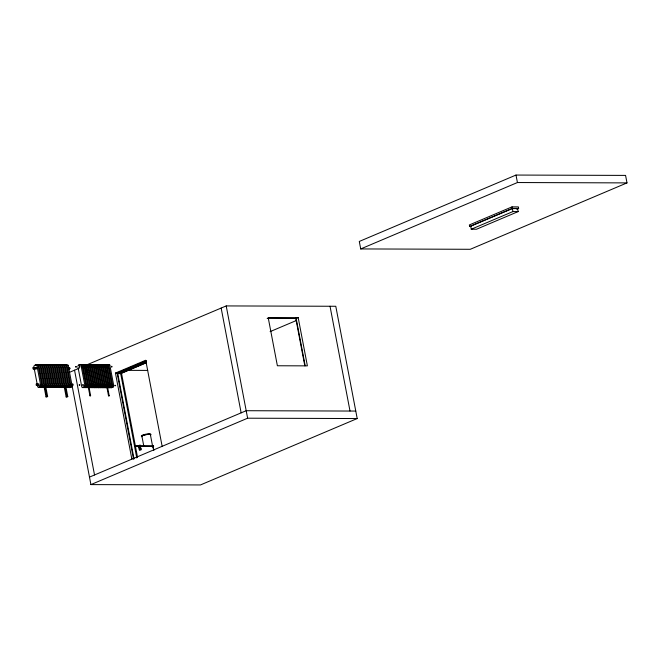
<?xml version="1.0" encoding="UTF-8"?>
<svg xmlns="http://www.w3.org/2000/svg" width="660" height="660" viewBox="0 0 660 660"><rect width="100%" height="100%" fill="white"/><g stroke="black" fill="none" stroke-linecap="round" stroke-linejoin="round"><path stroke-width="0.99" d="M84.166 367.067L83.638 366.044M86.023 367.075L85.486 366.052M89.488 385.258L89.521 384.788M91.344 385.267L90.808 384.244M93.431 367.1L92.895 366.077M95.279 367.108L94.751 366.085M98.752 385.291L98.216 384.268M100.6 385.3L100.072 384.277M102.688 367.125L102.151 366.11M104.544 367.133L104.008 366.11M108.009 385.316L107.852 384.475L107.027 384.367M109.865 385.325L109.329 384.301M38.643 387.453L40.153 386.81L40.771 385.745L36.844 365.161L35.945 364.733L34.427 365.376L33.817 366.44L37.744 387.024L39.79 387.461L41.308 386.818L41.918 385.745L37.991 365.161L35.945 364.733M39.757 387.032L40.656 387.461L42.166 386.818L42.784 385.753L38.858 365.17L37.958 364.741L36.44 365.384M40.656 387.461L43.321 386.826L43.931 385.753L40.004 365.17L37.958 364.741M41.77 387.04L42.669 387.469L44.179 386.826L44.797 385.753L40.87 365.17L39.971 364.749L38.453 365.384M42.669 387.469L45.334 386.826L45.944 385.762L42.017 365.178L39.971 364.749M43.783 387.049L44.682 387.478L46.192 386.834L46.81 385.762L42.883 365.178L41.984 364.749L40.466 365.392M45.829 387.478L47.347 386.834L47.957 385.77L44.03 365.186L41.984 364.749M45.796 387.049L46.695 387.478L48.205 386.842L48.823 385.77L44.896 365.186L43.997 364.757L42.479 365.401M46.695 387.478L49.36 386.842L49.97 385.77L46.043 365.186L43.997 364.757M47.809 387.057L48.708 387.486L50.218 386.842L50.836 385.778L46.909 365.195L46.01 364.765L44.492 365.409M48.708 387.486L51.373 386.851L51.983 385.778L48.056 365.195L46.01 364.765M49.822 387.065L50.721 387.494L52.231 386.851L52.849 385.778L48.922 365.195L48.023 364.774L46.505 365.409M50.721 387.494L53.386 386.859L53.996 385.786L50.069 365.203L48.023 364.774M51.835 387.073L52.734 387.502L54.244 386.859L54.862 385.786L50.935 365.203L50.036 364.774L48.518 365.417M52.734 387.502L55.399 386.859L56.009 385.795L52.082 365.211L50.036 364.774M53.848 387.082L54.747 387.502L56.257 386.867L56.875 385.795L52.949 365.211L52.049 364.782L50.531 365.425M54.747 387.502L57.412 386.867L58.022 385.795L54.095 365.211L52.049 364.782M55.861 387.082L56.76 387.511L58.27 386.867L58.888 385.803L54.962 365.219L54.062 364.79L52.544 365.434M56.76 387.511L59.425 386.875L60.035 385.803L56.108 365.219L54.062 364.79M56.075 364.798L58.121 365.227L62.048 385.811L61.438 386.884L59.92 387.519L57.874 387.09L58.773 387.519L60.283 386.875L60.901 385.811L56.974 365.227L56.075 364.798L54.557 365.442M58.088 364.807L60.134 365.236L64.061 385.82L63.451 386.884L61.933 387.527L59.887 387.098L60.786 387.527L62.296 386.884L62.915 385.811L58.987 365.227L58.088 364.807L56.57 365.442M60.101 364.807L62.147 365.244L66.074 385.828L65.464 386.892L63.946 387.536L61.9 387.106L62.799 387.527L64.309 386.892L64.927 385.82L61 365.236L60.101 364.807L58.583 365.45M62.114 364.815L63.013 365.244L66.941 385.828L66.33 386.9L67.477 386.9L68.087 385.828L64.16 365.244L62.114 364.815L60.596 365.459M64.127 364.823L66.173 365.252L70.1 385.836L69.49 386.909L67.972 387.544L65.926 387.115L66.825 387.544L68.343 386.9L68.953 385.836L65.026 365.252L64.127 364.823L62.609 365.467M70.966 385.836L72.113 385.844L71.503 386.917L69.985 387.552L67.939 387.123L68.838 387.552L70.356 386.909L70.966 385.836L67.04 365.252L66.14 364.832L64.622 365.467M82.063 367.504L82.153 366.217M87.623 367.521L87.904 366.613L87.343 366.061M89.471 367.529L89.562 366.242M91.328 367.537L91.418 366.25M85.536 385.688L85.627 384.4M96.88 367.554L97.168 366.638L96.599 366.085M87.384 385.696L87.475 384.409M98.728 367.562L98.827 366.275M100.584 367.562L100.675 366.275M94.793 385.721L94.883 384.433M96.64 385.729L96.739 384.442M107.992 367.587L108.083 366.3M104.049 385.753L104.338 384.838L103.768 384.285M105.905 385.753L105.996 384.466M79.381 366.58L79.992 366.803L79.39 367.331M115.087 385.192L115.698 385.696L115.005 385.712M105.732 367.876L106.392 367.141L105.856 366.118M92.532 386.009L93.192 385.275L92.664 384.252M101.797 386.042L102.457 385.3L101.921 384.277M111.053 386.067L111.713 385.333L111.177 384.31M89.941 395.802L90.61 395.678L89.941 395.802L88.258 387.032M108.52 395.827L109.197 395.736L108.52 395.827L106.854 387.09M35.582 365.376L37.092 364.733M37.595 365.384L39.105 364.741M36.292 368.923L33.214 368.915L33 367.793L36.836 367.48M39.608 365.392L41.118 364.749M33.214 368.915L37.051 368.61M41.621 365.401L43.131 364.757M43.634 365.401L45.144 364.765M45.647 365.409L47.157 364.765M47.66 365.417L49.17 364.774M49.673 365.425L51.183 364.782M51.686 365.425L53.196 364.79M53.699 365.434L55.209 364.79M55.712 365.442L57.222 364.798M57.725 365.45L59.235 364.807M59.738 365.459L61.248 364.815M61.751 365.459L63.261 364.823M63.764 365.467L65.274 364.823M515.996 175.057L359.287 241.453L360.715 248.935L470.283 249.29L627 182.894L625.573 175.403L515.996 175.057L517.423 182.539L360.715 248.935M68.953 367.909L69.704 367.587L69.919 368.709L69.16 369.031M77.855 366.341L78.235 365.335A1.906 1.287 -89.8 0 1 78.548 365.128L79.934 364.543A1.906 1.287 -89.8 0 1 80.272 364.468L80.957 365.021L84.909 385.745L84.529 386.752A1.906 1.287 -89.8 0 1 84.216 386.95L82.822 387.544A1.906 1.287 -89.8 0 1 82.483 387.618L81.807 387.057L78.037 367.323M38.923 383.782L36.11 384.095L36.325 385.225L39.13 385.234M36.325 385.225L41.753 384.912M69.49 372.322L79.266 368.181M90.321 387.09L90.997 387.643A1.906 1.287 -89.8 0 0 91.344 387.568L92.73 386.983A1.906 1.287 -89.8 0 0 93.043 386.776L93.423 385.77L89.471 365.054L88.795 364.493A1.906 1.287 -89.8 0 0 88.456 364.567L87.343 364.567A1.906 1.287 -89.8 0 1 87.681 364.485L226.207 305.926L335.783 306.273L357.2 418.547L200.483 484.943L90.907 484.597L68.194 365.26L66.14 364.832M72.064 384.211L72.814 383.889L73.029 385.019L72.27 385.333M65.959 387.544L67.477 386.9M44.17 387.181L46.018 396.874L47.644 396.561L45.425 384.928M47.644 396.561L46.018 396.874M131.86 459.154L115.434 373.082L145.72 360.253L162.137 446.325M115.434 373.082L117.117 373.082L146.454 360.657M82.912 387.065L83.589 387.618A1.906 1.287 -89.8 0 0 83.935 387.544L85.322 386.958A1.906 1.287 -89.8 0 0 85.635 386.752L86.014 385.745L82.063 365.029L81.386 364.468A1.906 1.287 -89.8 0 0 81.048 364.543L79.934 364.543M83.655 387.065L84.331 387.626A1.906 1.287 -89.8 0 0 84.67 387.552L86.064 386.958A1.906 1.287 -89.8 0 0 86.377 386.76L86.757 385.753L82.805 365.029L82.129 364.468A1.906 1.287 -89.8 0 0 81.79 364.543L82.896 364.551A1.906 1.287 -89.8 0 1 83.243 364.477L83.919 365.029L87.871 385.753L87.491 386.76A1.906 1.287 -89.8 0 1 87.178 386.966L85.784 387.552A1.906 1.287 -89.8 0 1 85.445 387.626L84.769 387.065M134.046 458.947L117.769 373.618L146.091 361.614M516.731 209.187L518.628 208.387L518.347 206.893L512.02 206.869L469.367 224.936L469.656 226.438L471.463 226.446M85.511 387.073L86.188 387.626A1.906 1.287 -89.8 0 0 86.526 387.552L87.912 386.966A1.906 1.287 -89.8 0 0 88.234 386.76L88.613 385.753L84.653 365.038L83.977 364.477A1.906 1.287 -89.8 0 0 83.638 364.551L84.752 364.559A1.906 1.287 -89.8 0 1 85.09 364.477L85.767 365.038L89.719 385.762L89.339 386.768A1.906 1.287 -89.8 0 1 89.026 386.966L87.64 387.56A1.906 1.287 -89.8 0 1 87.293 387.635L86.617 387.073M146.083 362.67L121.473 373.098L137.536 457.306M117.769 373.618L120.689 373.626L146.182 362.827M64.3 387.247L66.157 396.94L67.774 396.627L65.736 385.96M87.359 387.073L88.036 387.635A1.906 1.287 -89.8 0 0 88.374 387.56L89.768 386.974A1.906 1.287 -89.8 0 0 90.082 386.768L90.461 385.762L86.509 365.038L85.833 364.485A1.906 1.287 -89.8 0 0 85.495 364.559L86.6 364.559A1.906 1.287 -89.8 0 1 86.947 364.485L87.623 365.046L91.575 385.77L91.195 386.768A1.906 1.287 -89.8 0 1 90.882 386.974L89.488 387.56A1.906 1.287 -89.8 0 1 89.15 387.643L88.473 387.082M67.774 396.627L66.157 396.94M469.656 226.438L512.3 208.37L518.628 208.387M512.366 208.576L470.687 226.232L471.257 229.226L476.487 229.243L518.166 211.588L517.597 208.593L512.366 208.576L512.944 211.571L471.257 229.226M89.215 387.082L89.892 387.643A1.906 1.287 -89.8 0 0 90.23 387.568L91.616 386.974A1.906 1.287 -89.8 0 0 91.938 386.776L92.317 385.77L88.357 365.046L87.796 364.493M89.537 364.493A1.906 1.287 -89.8 0 0 89.199 364.567L90.304 364.576A1.906 1.287 -89.8 0 1 90.651 364.501L91.328 365.054L95.279 385.778L94.9 386.785A1.906 1.287 -89.8 0 1 94.586 386.983L93.192 387.577A1.906 1.287 -89.8 0 1 92.854 387.651L91.063 387.09L91.74 387.643A1.906 1.287 -89.8 0 0 92.078 387.568L93.472 386.983A1.906 1.287 -89.8 0 0 93.786 386.776L94.165 385.778L90.214 365.054L89.537 364.493M93.934 387.577L95.32 386.991A1.906 1.287 -89.8 0 0 95.642 386.785L96.022 385.778L92.062 365.062L91.385 364.501A1.906 1.287 -89.8 0 0 91.047 364.576L92.161 364.576A1.906 1.287 -89.8 0 1 92.499 364.501L93.175 365.062L97.127 385.786L96.748 386.793A1.906 1.287 -89.8 0 1 96.434 386.991L95.04 387.585A1.906 1.287 -89.8 0 1 94.702 387.659L92.92 387.098L93.596 387.651A1.906 1.287 -89.8 0 0 93.934 387.577L95.444 387.659A1.906 1.287 -89.8 0 0 95.782 387.585L97.177 386.991A1.906 1.287 -89.8 0 0 97.49 386.793L97.87 385.786L93.918 365.062L93.241 364.51A1.906 1.287 -89.8 0 0 92.903 364.584L94.009 364.584A1.906 1.287 -89.8 0 1 94.347 364.51L95.032 365.071L98.983 385.786L98.604 386.793A1.906 1.287 -89.8 0 1 98.29 386.999L96.896 387.585A1.906 1.287 -89.8 0 1 96.558 387.659L94.768 387.098L95.04 387.544M97.639 387.593L99.025 386.999A1.906 1.287 -89.8 0 0 99.346 386.801L99.718 385.795L95.766 365.071L95.09 364.51A1.906 1.287 -89.8 0 0 94.751 364.584L95.865 364.592A1.906 1.287 -89.8 0 1 96.203 364.518L96.88 365.071L100.831 385.795L100.452 386.801A1.906 1.287 -89.8 0 1 100.138 387.007L98.744 387.593A1.906 1.287 -89.8 0 1 98.406 387.667L96.624 387.106L97.3 387.667A1.906 1.287 -89.8 0 0 97.639 387.593L99.148 387.667A1.906 1.287 -89.8 0 0 99.487 387.593L100.881 387.007A1.906 1.287 -89.8 0 0 101.194 386.801L101.574 385.795L97.622 365.079L96.946 364.518A1.906 1.287 -89.8 0 0 96.607 364.592L97.713 364.6A1.906 1.287 -89.8 0 1 98.051 364.518L98.728 365.079L102.688 385.803L102.308 386.81A1.906 1.287 -89.8 0 1 101.986 387.007L100.6 387.601A1.906 1.287 -89.8 0 1 100.262 387.676L98.472 387.115L98.744 387.552M101.343 387.601L102.729 387.016A1.906 1.287 -89.8 0 0 103.043 386.81L103.422 385.803L99.47 365.079L98.794 364.526A1.906 1.287 -89.8 0 0 98.456 364.6L99.569 364.6A1.906 1.287 -89.8 0 1 99.907 364.526L100.584 365.087L104.536 385.811L104.156 386.81A1.906 1.287 -89.8 0 1 103.843 387.016L102.448 387.601A1.906 1.287 -89.8 0 1 102.11 387.684L100.32 387.115L101.005 387.676A1.906 1.287 -89.8 0 0 101.343 387.601L102.448 387.601M103.191 387.61L104.585 387.016A1.906 1.287 -89.8 0 0 104.899 386.818L105.278 385.811L101.326 365.087L100.65 364.534A1.906 1.287 -89.8 0 0 100.312 364.609L101.417 364.609A1.906 1.287 -89.8 0 1 101.755 364.534L102.432 365.096L106.392 385.811L106.012 386.818A1.906 1.287 -89.8 0 1 105.691 387.024L104.305 387.61A1.906 1.287 -89.8 0 1 103.966 387.684L102.176 387.123L102.853 387.684A1.906 1.287 -89.8 0 0 103.191 387.61L104.305 387.61M105.047 387.61L106.433 387.024A1.906 1.287 -89.8 0 0 106.747 386.818L107.126 385.82L103.174 365.096L102.498 364.534A1.906 1.287 -89.8 0 0 102.16 364.609L103.273 364.617A1.906 1.287 -89.8 0 1 103.612 364.543L104.288 365.096L108.24 385.82L107.861 386.826A1.906 1.287 -89.8 0 1 107.547 387.024L106.153 387.618A1.906 1.287 -89.8 0 1 105.814 387.692L104.024 387.131L104.701 387.684A1.906 1.287 -89.8 0 0 105.047 387.61L106.153 387.618M106.895 387.618L108.289 387.032A1.906 1.287 -89.8 0 0 108.603 386.826L108.982 385.82L105.031 365.104L104.354 364.543A1.906 1.287 -89.8 0 0 104.008 364.617L105.121 364.617A1.906 1.287 -89.8 0 1 105.46 364.543L106.136 365.104L110.096 385.828L109.717 386.834A1.906 1.287 -89.8 0 1 109.395 387.032L108.009 387.626A1.906 1.287 -89.8 0 1 107.671 387.7L105.88 387.139L106.557 387.692A1.906 1.287 -89.8 0 0 106.895 387.618L108.009 387.626M108.751 387.626L110.137 387.032A1.906 1.287 -89.8 0 0 110.451 386.834L110.831 385.828L106.879 365.104L106.202 364.551A1.906 1.287 -89.8 0 0 105.864 364.625L106.978 364.625A1.906 1.287 -89.8 0 1 107.316 364.551L107.992 365.112L111.944 385.828L111.565 386.834A1.906 1.287 -89.8 0 1 111.251 387.04L109.857 387.626A1.906 1.287 -89.8 0 1 109.519 387.7L107.729 387.139L108.405 387.7A1.906 1.287 -89.8 0 0 108.751 387.626L109.857 387.626M110.599 387.635L111.994 387.04A1.906 1.287 -89.8 0 0 112.307 386.842L112.687 385.836L108.735 365.112L108.058 364.551A1.906 1.287 -89.8 0 0 107.712 364.625L108.826 364.633A1.906 1.287 -89.8 0 1 109.164 364.559L109.84 365.112L113.792 385.836L113.421 386.842A1.906 1.287 -89.8 0 1 113.099 387.049L111.713 387.635A1.906 1.287 -89.8 0 1 111.375 387.709L109.585 387.148L110.261 387.709A1.906 1.287 -89.8 0 0 110.599 387.635L111.713 387.635M267.168 318.4L296.167 318.491L298.188 317.633L307.387 365.863L277.382 365.764L268.183 317.542L298.188 317.633M270.113 331.633L296.604 320.413M137.915 445.855L140.225 445.244L141.042 449.757L139.318 449.881L138.699 446.663L139.276 446.531M138.781 445.855L140.225 445.244M137.28 446.622L139.136 445.83L139.714 448.858L140.893 448.726L139.714 448.858M139.318 449.881L141.042 449.757M151.742 446.647L153.549 445.88L153.64 446.341L140.093 446.3M89.479 477.106L246.196 410.71L355.773 411.064M90.907 484.597L247.624 418.201L357.2 418.547M517.423 182.539L627 182.894M512.944 211.571L518.166 211.588M78.548 365.128L79.654 365.137A1.906 1.287 -89.8 0 0 79.34 365.335M80.957 365.021L82.063 365.029M82.805 365.029L83.919 365.029M84.653 365.038L85.767 365.038M86.509 365.038L87.623 365.046M88.357 365.046L89.471 365.054M90.214 365.054L91.328 365.054M92.062 365.062L93.175 365.062M93.918 365.062L95.032 365.071M95.766 365.071L96.88 365.071M97.622 365.079L98.728 365.079M99.47 365.079L100.584 365.087M101.326 365.087L102.432 365.096M103.174 365.096L104.288 365.096M105.031 365.104L106.136 365.104M106.879 365.104L107.992 365.112M108.735 365.112L109.84 365.112M36.844 365.161L37.991 365.161M38.858 365.17L40.004 365.17M40.87 365.17L42.017 365.178M42.883 365.178L44.03 365.186M44.896 365.186L46.043 365.186M46.909 365.195L48.056 365.195M48.922 365.195L50.069 365.203M50.935 365.203L52.082 365.211M52.949 365.211L54.095 365.211M54.962 365.219L56.108 365.219M56.974 365.227L58.121 365.227M58.987 365.227L60.134 365.236M61 365.236L62.147 365.244M63.013 365.244L64.16 365.244M65.026 365.252L66.173 365.252M67.04 365.252L68.194 365.26M33 367.793L35.054 367.801M67.865 368.701L69.919 368.709M127.281 370.351L147.716 370.417M86.856 370.755L87.599 370.755M105.385 370.846L106.128 370.846M87.153 372.314L87.895 372.322M105.682 372.405L106.425 372.405M69.292 385.003L73.029 385.019M84.909 385.745L86.014 385.745M86.757 385.753L87.871 385.753M88.613 385.753L89.719 385.762M90.461 385.762L91.575 385.77M92.317 385.77L93.423 385.77M94.165 385.778L95.279 385.778M96.022 385.778L97.127 385.786M97.87 385.786L98.983 385.786M99.718 385.795L100.831 385.795M101.574 385.795L102.688 385.803M103.422 385.803L104.536 385.811M105.278 385.811L106.392 385.811M107.126 385.82L108.24 385.82M108.982 385.82L110.096 385.828M110.831 385.828L111.944 385.828M112.687 385.836L113.792 385.836M40.771 385.745L41.918 385.745M42.784 385.753L43.931 385.753M44.797 385.753L45.944 385.762M46.81 385.762L47.957 385.77M48.823 385.77L49.97 385.77M50.836 385.778L51.983 385.778M52.849 385.778L53.996 385.786M54.862 385.786L56.009 385.795M56.875 385.795L58.022 385.795M58.888 385.803L60.035 385.803M60.901 385.811L62.048 385.811M62.915 385.811L64.061 385.82M64.927 385.82L66.074 385.828M66.941 385.828L68.087 385.828M68.953 385.836L70.1 385.836M40.153 386.81L41.308 386.818M42.166 386.818L43.321 386.826M44.179 386.826L45.334 386.826M46.192 386.834L47.347 386.834M48.205 386.842L49.36 386.842M50.218 386.842L51.373 386.851M52.231 386.851L53.386 386.859M54.244 386.859L55.399 386.859M56.257 386.867L57.412 386.867M58.27 386.867L59.425 386.875M60.283 386.875L61.438 386.884M62.296 386.884L63.451 386.884M64.309 386.892L65.464 386.892M68.343 386.9L69.49 386.909M70.356 386.909L71.503 386.917M84.216 386.95L85.322 386.958M86.064 386.958L87.178 386.966M87.912 386.966L89.026 386.966M89.768 386.974L90.882 386.974M91.616 386.974L92.73 386.983M93.472 386.983L94.586 386.983M95.32 386.991L96.434 386.991M97.177 386.991L98.29 386.999M99.025 386.999L100.138 387.007M100.881 387.007L101.986 387.007M102.729 387.016L103.843 387.016M104.585 387.016L105.691 387.024M106.433 387.024L107.547 387.024M108.289 387.032L109.395 387.032M110.137 387.032L111.251 387.04M111.994 387.04L113.099 387.049M65.059 387.115L63.913 387.106L64.812 387.536M82.822 387.544L83.935 387.544M84.67 387.552L85.784 387.552M86.526 387.552L87.64 387.56M88.374 387.56L89.488 387.56M90.23 387.568L91.344 387.568M92.078 387.568L93.192 387.577M95.782 387.585L96.896 387.585M99.487 387.593L100.6 387.601M58.773 387.519L59.92 387.519M60.786 387.527L61.933 387.527M62.799 387.527L63.946 387.536M66.825 387.544L67.972 387.544M68.838 387.552L69.985 387.552M135.275 445.822L153.549 445.88M135.366 446.284L139.227 446.292M135.44 446.416L139.359 446.424M140.341 446.432L153.103 446.473M57.007 387.09L57.907 387.519M54.994 387.082L55.894 387.511M52.981 387.073L53.881 387.502M50.968 387.065L51.868 387.494M48.956 387.065L49.855 387.494M46.942 387.057L47.842 387.486M42.916 387.04L43.816 387.469M40.903 387.04L41.803 387.461M38.89 387.032L39.79 387.461M512.02 206.869L512.3 208.37M330.025 306.257L350.014 411.04M296.167 318.491L305.176 365.714M295.697 318.004L304.813 365.805M226.207 305.926L247.624 418.201M221.158 308.063L241.148 412.855M153.013 446.011L153.854 450.433M152.947 448.058L150.447 434.973A4.43 0.907 -10.8 0 0 145.893 434.709A4.43 0.907 -10.8 0 0 142.048 436.623M141.9 436.178L143.822 446.242M140.283 447.307L140.58 448.858M140.267 447.472L140.58 449.081M139.359 445.244L140.027 448.726M139.012 446.531L139.623 449.749M120.689 373.626L136.768 457.949M117.117 373.082L133.535 459.162M107.349 386.026L109.197 395.736M88.753 385.968L90.61 395.678M74.539 370.177L94.528 474.969M64.878 385.96L66.907 396.619M44.929 386.867L46.777 396.561M33.759 367.471L33.974 368.593M36.869 383.782L37.084 384.904M141.677 436.714A4.835 0.99 -10.8 0 1 145.868 434.627A4.835 0.99 -10.8 0 1 150.835 434.923M141.595 436.293A4.835 0.99 -10.8 0 1 145.786 434.197A4.835 0.99 -10.8 0 1 150.752 434.494M75.809 366.564C75.43 368.544 77.294 366.234 75.809 366.564M79.282 384.747C78.895 386.727 80.759 384.417 79.282 384.747M82.855 384.763C82.475 386.743 84.34 384.425 82.855 384.763M111.499 366.349C111.111 368.329 112.975 366.011 111.499 366.349"/></g></svg>
